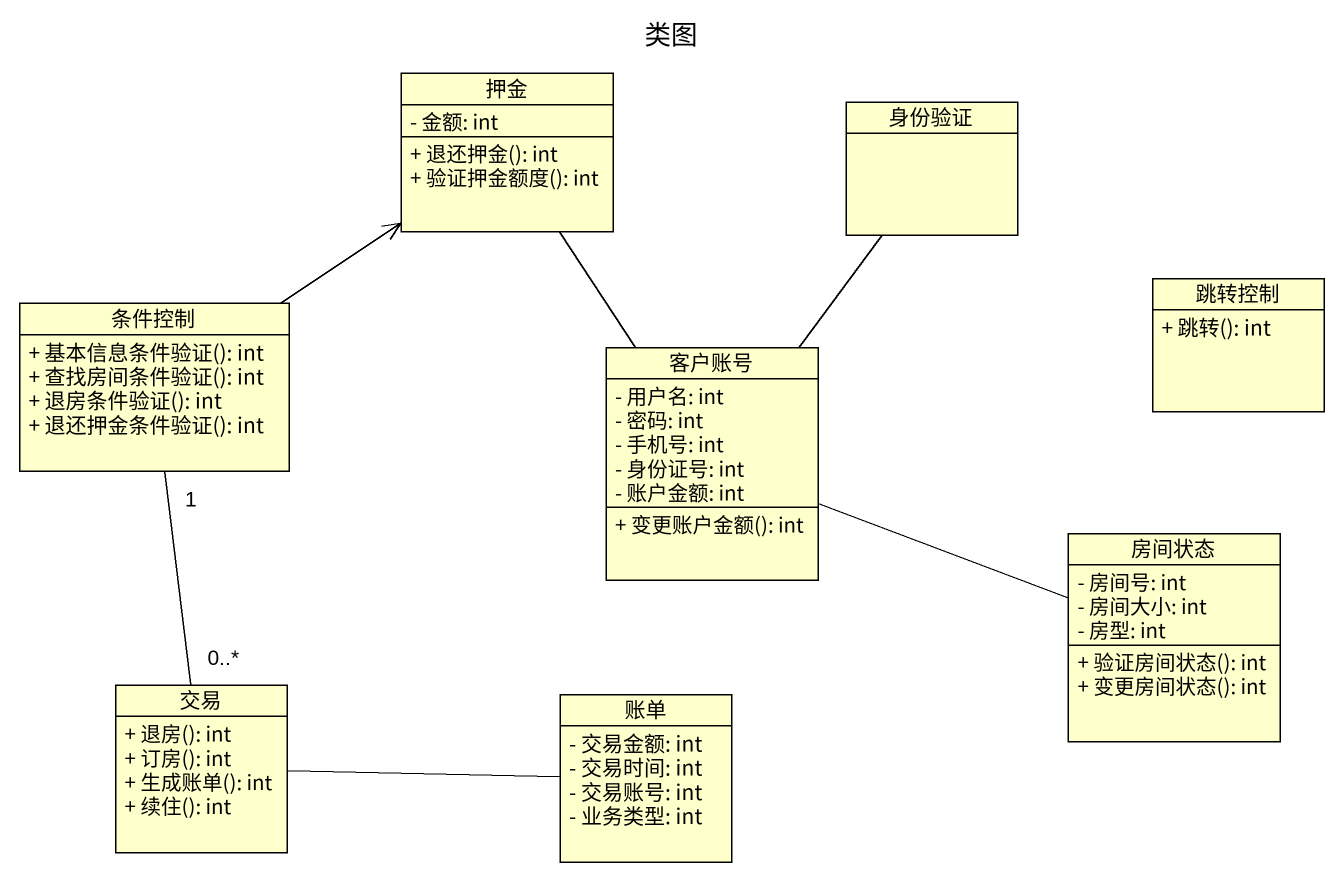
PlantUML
@startuml
title 类图
hide circle
hide empty members
skinparam classAttributeIconSize 0
class 押金 {
  - 金额: int
  + 退还押金(): int
  + 验证押金额度(): int
}
class 身份验证
class 跳转控制 {
  + 跳转(): int
}
class 条件控制 {
  + 基本信息条件验证(): int
  + 查找房间条件验证(): int
  + 退房条件验证(): int
  + 退还押金条件验证(): int
}
class 客户账号 {
  - 用户名: int
  - 密码: int
  - 手机号: int
  - 身份证号: int
  - 账户金额: int
  + 变更账户金额(): int
}
class 房间状态 {
  - 房间号: int
  - 房间大小: int
  - 房型: int
  + 验证房间状态(): int
  + 变更房间状态(): int
}
class 交易 {
  + 退房(): int
  + 订房(): int
  + 生成账单(): int
  + 续住(): int
}
class 账单 {
  - 交易金额: int
  - 交易时间: int
  - 交易账号: int
  - 业务类型: int
}
条件控制 -up-> 押金
客户账号 -up- 押金
客户账号 -up- 身份验证
客户账号 -right- 房间状态
交易 "0..*" -up- "1" 条件控制
交易 -right- 账单
@enduml
